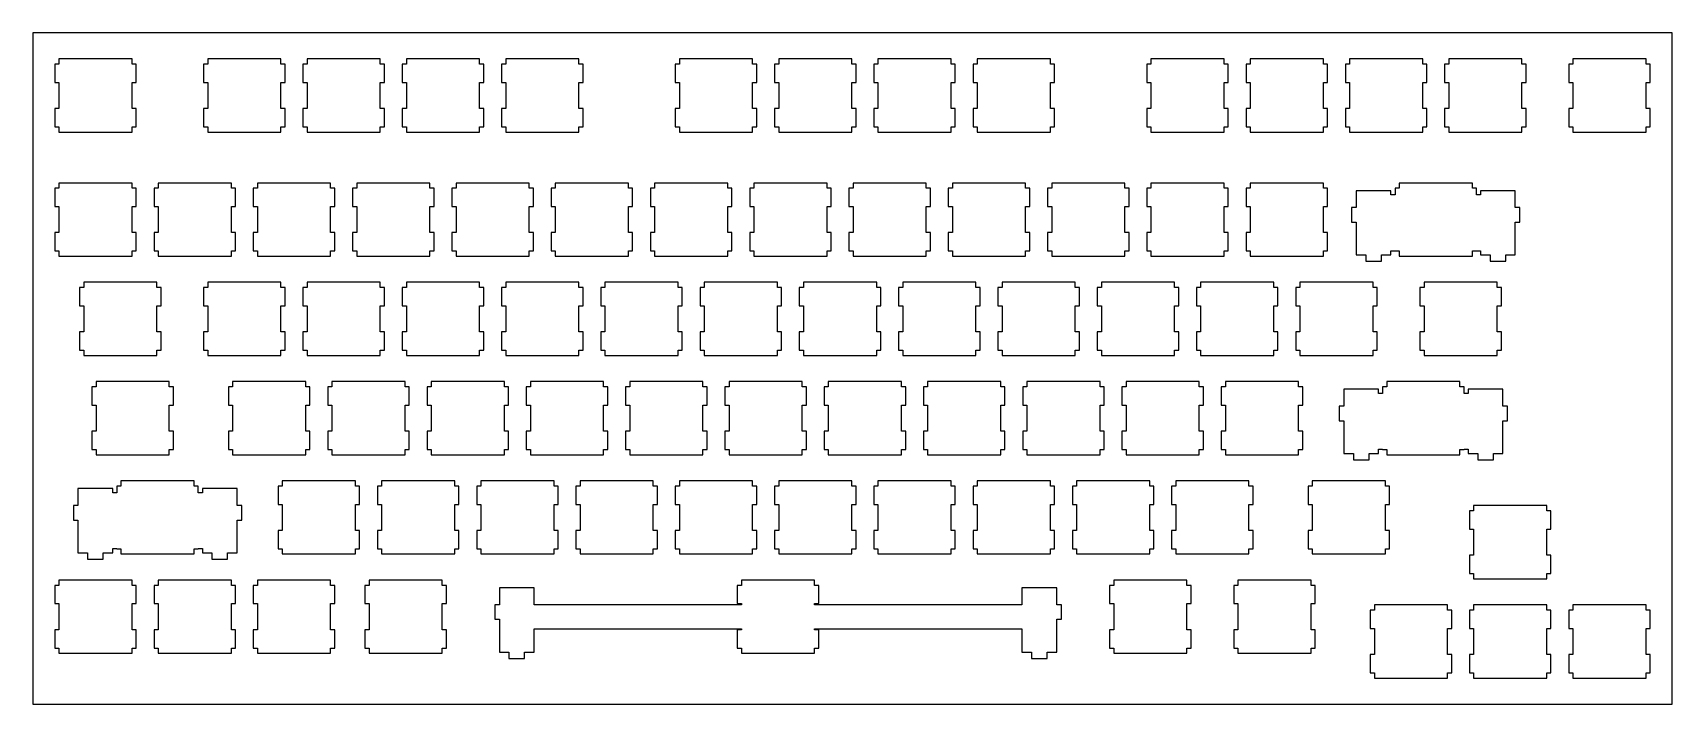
# Model space of a CAD drawing. Header units: millimetres. Extents: x 0 to 314, y 0 to 128.
import ezdxf

# ---------------------------------------------------------------- set-up
doc = ezdxf.new("R2010")
doc.units = ezdxf.units.MM
doc.layers.add('Layer1', color=7, linetype='CONTINUOUS')

msp = doc.modelspace()

# ---------------------------------------------------------------- linework, layer by layer
at = {"layer": 'Layer1'}
for points in [[(0, 0), (313.75, 0), (313.75, 128.5), (0, 128.5), (0, 0)], [(19, 110.5), (19.8, 110.5), (19.8, 114), (19, 114), (19, 119), (19.8, 119), (19.8, 122.5), (19, 122.5), (19, 123.5), (5, 123.5), (5, 122.5), (4.2, 122.5), (4.2, 119), (5, 119), (5, 114), (4.2, 114), (4.2, 110.5), (5, 110.5), (5, 109.5), (19, 109.5), (19, 110.5)], [(47.5, 110.5), (48.3, 110.5), (48.3, 114), (47.5, 114), (47.5, 119), (48.3, 119), (48.3, 122.5), (47.5, 122.5), (47.5, 123.5), (33.5, 123.5), (33.5, 122.5), (32.7, 122.5), (32.7, 119), (33.5, 119), (33.5, 114), (32.7, 114), (32.7, 110.5), (33.5, 110.5), (33.5, 109.5), (47.5, 109.5), (47.5, 110.5)], [(66.5, 110.5), (67.3, 110.5), (67.3, 114), (66.5, 114), (66.5, 119), (67.3, 119), (67.3, 122.5), (66.5, 122.5), (66.5, 123.5), (52.5, 123.5), (52.5, 122.5), (51.7, 122.5), (51.7, 119), (52.5, 119), (52.5, 114), (51.7, 114), (51.7, 110.5), (52.5, 110.5), (52.5, 109.5), (66.5, 109.5), (66.5, 110.5)], [(85.5, 110.5), (86.3, 110.5), (86.3, 114), (85.5, 114), (85.5, 119), (86.3, 119), (86.3, 122.5), (85.5, 122.5), (85.5, 123.5), (71.5, 123.5), (71.5, 122.5), (70.7, 122.5), (70.7, 119), (71.5, 119), (71.5, 114), (70.7, 114), (70.7, 110.5), (71.5, 110.5), (71.5, 109.5), (85.5, 109.5), (85.5, 110.5)], [(104.5, 110.5), (105.3, 110.5), (105.3, 114), (104.5, 114), (104.5, 119), (105.3, 119), (105.3, 122.5), (104.5, 122.5), (104.5, 123.5), (90.5, 123.5), (90.5, 122.5), (89.7, 122.5), (89.7, 119), (90.5, 119), (90.5, 114), (89.7, 114), (89.7, 110.5), (90.5, 110.5), (90.5, 109.5), (104.5, 109.5), (104.5, 110.5)], [(137.75, 110.5), (138.55, 110.5), (138.55, 114), (137.75, 114), (137.75, 119), (138.55, 119), (138.55, 122.5), (137.75, 122.5), (137.75, 123.5), (123.75, 123.5), (123.75, 122.5), (122.95, 122.5), (122.95, 119), (123.75, 119), (123.75, 114), (122.95, 114), (122.95, 110.5), (123.75, 110.5), (123.75, 109.5), (137.75, 109.5), (137.75, 110.5)], [(156.75, 110.5), (157.55, 110.5), (157.55, 114), (156.75, 114), (156.75, 119), (157.55, 119), (157.55, 122.5), (156.75, 122.5), (156.75, 123.5), (142.75, 123.5), (142.75, 122.5), (141.95, 122.5), (141.95, 119), (142.75, 119), (142.75, 114), (141.95, 114), (141.95, 110.5), (142.75, 110.5), (142.75, 109.5), (156.75, 109.5), (156.75, 110.5)], [(175.75, 110.5), (176.55, 110.5), (176.55, 114), (175.75, 114), (175.75, 119), (176.55, 119), (176.55, 122.5), (175.75, 122.5), (175.75, 123.5), (161.75, 123.5), (161.75, 122.5), (160.95, 122.5), (160.95, 119), (161.75, 119), (161.75, 114), (160.95, 114), (160.95, 110.5), (161.75, 110.5), (161.75, 109.5), (175.75, 109.5), (175.75, 110.5)], [(194.75, 110.5), (195.55, 110.5), (195.55, 114), (194.75, 114), (194.75, 119), (195.55, 119), (195.55, 122.5), (194.75, 122.5), (194.75, 123.5), (180.75, 123.5), (180.75, 122.5), (179.95, 122.5), (179.95, 119), (180.75, 119), (180.75, 114), (179.95, 114), (179.95, 110.5), (180.75, 110.5), (180.75, 109.5), (194.75, 109.5), (194.75, 110.5)], [(228, 110.5), (228.8, 110.5), (228.8, 114), (228, 114), (228, 119), (228.8, 119), (228.8, 122.5), (228, 122.5), (228, 123.5), (214, 123.5), (214, 122.5), (213.2, 122.5), (213.2, 119), (214, 119), (214, 114), (213.2, 114), (213.2, 110.5), (214, 110.5), (214, 109.5), (228, 109.5), (228, 110.5)], [(247, 110.5), (247.8, 110.5), (247.8, 114), (247, 114), (247, 119), (247.8, 119), (247.8, 122.5), (247, 122.5), (247, 123.5), (233, 123.5), (233, 122.5), (232.2, 122.5), (232.2, 119), (233, 119), (233, 114), (232.2, 114), (232.2, 110.5), (233, 110.5), (233, 109.5), (247, 109.5), (247, 110.5)], [(266, 110.5), (266.8, 110.5), (266.8, 114), (266, 114), (266, 119), (266.8, 119), (266.8, 122.5), (266, 122.5), (266, 123.5), (252, 123.5), (252, 122.5), (251.2, 122.5), (251.2, 119), (252, 119), (252, 114), (251.2, 114), (251.2, 110.5), (252, 110.5), (252, 109.5), (266, 109.5), (266, 110.5)], [(285, 110.5), (285.8, 110.5), (285.8, 114), (285, 114), (285, 119), (285.8, 119), (285.8, 122.5), (285, 122.5), (285, 123.5), (271, 123.5), (271, 122.5), (270.2, 122.5), (270.2, 119), (271, 119), (271, 114), (270.2, 114), (270.2, 110.5), (271, 110.5), (271, 109.5), (285, 109.5), (285, 110.5)], [(308.75, 110.5), (309.55, 110.5), (309.55, 114), (308.75, 114), (308.75, 119), (309.55, 119), (309.55, 122.5), (308.75, 122.5), (308.75, 123.5), (294.75, 123.5), (294.75, 122.5), (293.95, 122.5), (293.95, 119), (294.75, 119), (294.75, 114), (293.95, 114), (293.95, 110.5), (294.75, 110.5), (294.75, 109.5), (308.75, 109.5), (308.75, 110.5)], [(19, 86.75), (19.8, 86.75), (19.8, 90.25), (19, 90.25), (19, 95.25), (19.8, 95.25), (19.8, 98.75), (19, 98.75), (19, 99.75), (5, 99.75), (5, 98.75), (4.2, 98.75), (4.2, 95.25), (5, 95.25), (5, 90.25), (4.2, 90.25), (4.2, 86.75), (5, 86.75), (5, 85.75), (19, 85.75), (19, 86.75)], [(38, 86.75), (38.8, 86.75), (38.8, 90.25), (38, 90.25), (38, 95.25), (38.8, 95.25), (38.8, 98.75), (38, 98.75), (38, 99.75), (24, 99.75), (24, 98.75), (23.2, 98.75), (23.2, 95.25), (24, 95.25), (24, 90.25), (23.2, 90.25), (23.2, 86.75), (24, 86.75), (24, 85.75), (38, 85.75), (38, 86.75)], [(57, 86.75), (57.8, 86.75), (57.8, 90.25), (57, 90.25), (57, 95.25), (57.8, 95.25), (57.8, 98.75), (57, 98.75), (57, 99.75), (43, 99.75), (43, 98.75), (42.2, 98.75), (42.2, 95.25), (43, 95.25), (43, 90.25), (42.2, 90.25), (42.2, 86.75), (43, 86.75), (43, 85.75), (57, 85.75), (57, 86.75)], [(76, 86.75), (76.8, 86.75), (76.8, 90.25), (76, 90.25), (76, 95.25), (76.8, 95.25), (76.8, 98.75), (76, 98.75), (76, 99.75), (62, 99.75), (62, 98.75), (61.2, 98.75), (61.2, 95.25), (62, 95.25), (62, 90.25), (61.2, 90.25), (61.2, 86.75), (62, 86.75), (62, 85.75), (76, 85.75), (76, 86.75)], [(95, 86.75), (95.8, 86.75), (95.8, 90.25), (95, 90.25), (95, 95.25), (95.8, 95.25), (95.8, 98.75), (95, 98.75), (95, 99.75), (81, 99.75), (81, 98.75), (80.2, 98.75), (80.2, 95.25), (81, 95.25), (81, 90.25), (80.2, 90.25), (80.2, 86.75), (81, 86.75), (81, 85.75), (95, 85.75), (95, 86.75)], [(114, 86.75), (114.8, 86.75), (114.8, 90.25), (114, 90.25), (114, 95.25), (114.8, 95.25), (114.8, 98.75), (114, 98.75), (114, 99.75), (100, 99.75), (100, 98.75), (99.2, 98.75), (99.2, 95.25), (100, 95.25), (100, 90.25), (99.2, 90.25), (99.2, 86.75), (100, 86.75), (100, 85.75), (114, 85.75), (114, 86.75)], [(133, 86.75), (133.8, 86.75), (133.8, 90.25), (133, 90.25), (133, 95.25), (133.8, 95.25), (133.8, 98.75), (133, 98.75), (133, 99.75), (119, 99.75), (119, 98.75), (118.2, 98.75), (118.2, 95.25), (119, 95.25), (119, 90.25), (118.2, 90.25), (118.2, 86.75), (119, 86.75), (119, 85.75), (133, 85.75), (133, 86.75)], [(152, 86.75), (152.8, 86.75), (152.8, 90.25), (152, 90.25), (152, 95.25), (152.8, 95.25), (152.8, 98.75), (152, 98.75), (152, 99.75), (138, 99.75), (138, 98.75), (137.2, 98.75), (137.2, 95.25), (138, 95.25), (138, 90.25), (137.2, 90.25), (137.2, 86.75), (138, 86.75), (138, 85.75), (152, 85.75), (152, 86.75)], [(171, 86.75), (171.8, 86.75), (171.8, 90.25), (171, 90.25), (171, 95.25), (171.8, 95.25), (171.8, 98.75), (171, 98.75), (171, 99.75), (157, 99.75), (157, 98.75), (156.2, 98.75), (156.2, 95.25), (157, 95.25), (157, 90.25), (156.2, 90.25), (156.2, 86.75), (157, 86.75), (157, 85.75), (171, 85.75), (171, 86.75)], [(190, 86.75), (190.8, 86.75), (190.8, 90.25), (190, 90.25), (190, 95.25), (190.8, 95.25), (190.8, 98.75), (190, 98.75), (190, 99.75), (176, 99.75), (176, 98.75), (175.2, 98.75), (175.2, 95.25), (176, 95.25), (176, 90.25), (175.2, 90.25), (175.2, 86.75), (176, 86.75), (176, 85.75), (190, 85.75), (190, 86.75)], [(209, 86.75), (209.8, 86.75), (209.8, 90.25), (209, 90.25), (209, 95.25), (209.8, 95.25), (209.8, 98.75), (209, 98.75), (209, 99.75), (195, 99.75), (195, 98.75), (194.2, 98.75), (194.2, 95.25), (195, 95.25), (195, 90.25), (194.2, 90.25), (194.2, 86.75), (195, 86.75), (195, 85.75), (209, 85.75), (209, 86.75)], [(228, 86.75), (228.8, 86.75), (228.8, 90.25), (228, 90.25), (228, 95.25), (228.8, 95.25), (228.8, 98.75), (228, 98.75), (228, 99.75), (214, 99.75), (214, 98.75), (213.2, 98.75), (213.2, 95.25), (214, 95.25), (214, 90.25), (213.2, 90.25), (213.2, 86.75), (214, 86.75), (214, 85.75), (228, 85.75), (228, 86.75)], [(247, 86.75), (247.8, 86.75), (247.8, 90.25), (247, 90.25), (247, 95.25), (247.8, 95.25), (247.8, 98.75), (247, 98.75), (247, 99.75), (233, 99.75), (233, 98.75), (232.2, 98.75), (232.2, 95.25), (233, 95.25), (233, 90.25), (232.2, 90.25), (232.2, 86.75), (233, 86.75), (233, 85.75), (247, 85.75), (247, 86.75)], [(258.1, 85.98), (259.925, 85.98), (259.925, 86.78), (260.7, 86.78), (260.7, 86.75), (261.5, 86.75), (261.5, 85.75), (275.5, 85.75), (275.5, 86.75), (276.3, 86.75), (276.3, 86.78), (277.075, 86.78), (277.075, 85.98), (278.9, 85.98), (278.9, 84.78), (281.9, 84.78), (281.9, 85.98), (283.725, 85.98), (283.725, 92.25), (284.6, 92.25), (284.6, 95.05), (283.725, 95.05), (283.725, 98.28), (277.075, 98.28), (277.075, 97.48), (276.3, 97.48), (276.3, 98.75), (275.5, 98.75), (275.5, 99.75), (261.5, 99.75), (261.5, 98.75), (260.7, 98.75), (260.7, 97.48), (259.925, 97.48), (259.925, 98.28), (253.275, 98.28), (253.275, 95.05), (252.4, 95.05), (252.4, 92.25), (253.275, 92.25), (253.275, 85.98), (255.1, 85.98), (255.1, 84.78), (258.1, 84.78), (258.1, 85.98)], [(23.75, 67.75), (24.55, 67.75), (24.55, 71.25), (23.75, 71.25), (23.75, 76.25), (24.55, 76.25), (24.55, 79.75), (23.75, 79.75), (23.75, 80.75), (9.75, 80.75), (9.75, 79.75), (8.95, 79.75), (8.95, 76.25), (9.75, 76.25), (9.75, 71.25), (8.95, 71.25), (8.95, 67.75), (9.75, 67.75), (9.75, 66.75), (23.75, 66.75), (23.75, 67.75)], [(47.5, 67.75), (48.3, 67.75), (48.3, 71.25), (47.5, 71.25), (47.5, 76.25), (48.3, 76.25), (48.3, 79.75), (47.5, 79.75), (47.5, 80.75), (33.5, 80.75), (33.5, 79.75), (32.7, 79.75), (32.7, 76.25), (33.5, 76.25), (33.5, 71.25), (32.7, 71.25), (32.7, 67.75), (33.5, 67.75), (33.5, 66.75), (47.5, 66.75), (47.5, 67.75)], [(66.5, 67.75), (67.3, 67.75), (67.3, 71.25), (66.5, 71.25), (66.5, 76.25), (67.3, 76.25), (67.3, 79.75), (66.5, 79.75), (66.5, 80.75), (52.5, 80.75), (52.5, 79.75), (51.7, 79.75), (51.7, 76.25), (52.5, 76.25), (52.5, 71.25), (51.7, 71.25), (51.7, 67.75), (52.5, 67.75), (52.5, 66.75), (66.5, 66.75), (66.5, 67.75)], [(85.5, 67.75), (86.3, 67.75), (86.3, 71.25), (85.5, 71.25), (85.5, 76.25), (86.3, 76.25), (86.3, 79.75), (85.5, 79.75), (85.5, 80.75), (71.5, 80.75), (71.5, 79.75), (70.7, 79.75), (70.7, 76.25), (71.5, 76.25), (71.5, 71.25), (70.7, 71.25), (70.7, 67.75), (71.5, 67.75), (71.5, 66.75), (85.5, 66.75), (85.5, 67.75)], [(104.5, 67.75), (105.3, 67.75), (105.3, 71.25), (104.5, 71.25), (104.5, 76.25), (105.3, 76.25), (105.3, 79.75), (104.5, 79.75), (104.5, 80.75), (90.5, 80.75), (90.5, 79.75), (89.7, 79.75), (89.7, 76.25), (90.5, 76.25), (90.5, 71.25), (89.7, 71.25), (89.7, 67.75), (90.5, 67.75), (90.5, 66.75), (104.5, 66.75), (104.5, 67.75)], [(123.5, 67.75), (124.3, 67.75), (124.3, 71.25), (123.5, 71.25), (123.5, 76.25), (124.3, 76.25), (124.3, 79.75), (123.5, 79.75), (123.5, 80.75), (109.5, 80.75), (109.5, 79.75), (108.7, 79.75), (108.7, 76.25), (109.5, 76.25), (109.5, 71.25), (108.7, 71.25), (108.7, 67.75), (109.5, 67.75), (109.5, 66.75), (123.5, 66.75), (123.5, 67.75)], [(142.5, 67.75), (143.3, 67.75), (143.3, 71.25), (142.5, 71.25), (142.5, 76.25), (143.3, 76.25), (143.3, 79.75), (142.5, 79.75), (142.5, 80.75), (128.5, 80.75), (128.5, 79.75), (127.7, 79.75), (127.7, 76.25), (128.5, 76.25), (128.5, 71.25), (127.7, 71.25), (127.7, 67.75), (128.5, 67.75), (128.5, 66.75), (142.5, 66.75), (142.5, 67.75)], [(161.5, 67.75), (162.3, 67.75), (162.3, 71.25), (161.5, 71.25), (161.5, 76.25), (162.3, 76.25), (162.3, 79.75), (161.5, 79.75), (161.5, 80.75), (147.5, 80.75), (147.5, 79.75), (146.7, 79.75), (146.7, 76.25), (147.5, 76.25), (147.5, 71.25), (146.7, 71.25), (146.7, 67.75), (147.5, 67.75), (147.5, 66.75), (161.5, 66.75), (161.5, 67.75)], [(180.5, 67.75), (181.3, 67.75), (181.3, 71.25), (180.5, 71.25), (180.5, 76.25), (181.3, 76.25), (181.3, 79.75), (180.5, 79.75), (180.5, 80.75), (166.5, 80.75), (166.5, 79.75), (165.7, 79.75), (165.7, 76.25), (166.5, 76.25), (166.5, 71.25), (165.7, 71.25), (165.7, 67.75), (166.5, 67.75), (166.5, 66.75), (180.5, 66.75), (180.5, 67.75)], [(199.5, 67.75), (200.3, 67.75), (200.3, 71.25), (199.5, 71.25), (199.5, 76.25), (200.3, 76.25), (200.3, 79.75), (199.5, 79.75), (199.5, 80.75), (185.5, 80.75), (185.5, 79.75), (184.7, 79.75), (184.7, 76.25), (185.5, 76.25), (185.5, 71.25), (184.7, 71.25), (184.7, 67.75), (185.5, 67.75), (185.5, 66.75), (199.5, 66.75), (199.5, 67.75)], [(218.5, 67.75), (219.3, 67.75), (219.3, 71.25), (218.5, 71.25), (218.5, 76.25), (219.3, 76.25), (219.3, 79.75), (218.5, 79.75), (218.5, 80.75), (204.5, 80.75), (204.5, 79.75), (203.7, 79.75), (203.7, 76.25), (204.5, 76.25), (204.5, 71.25), (203.7, 71.25), (203.7, 67.75), (204.5, 67.75), (204.5, 66.75), (218.5, 66.75), (218.5, 67.75)], [(237.5, 67.75), (238.3, 67.75), (238.3, 71.25), (237.5, 71.25), (237.5, 76.25), (238.3, 76.25), (238.3, 79.75), (237.5, 79.75), (237.5, 80.75), (223.5, 80.75), (223.5, 79.75), (222.7, 79.75), (222.7, 76.25), (223.5, 76.25), (223.5, 71.25), (222.7, 71.25), (222.7, 67.75), (223.5, 67.75), (223.5, 66.75), (237.5, 66.75), (237.5, 67.75)], [(256.5, 67.75), (257.3, 67.75), (257.3, 71.25), (256.5, 71.25), (256.5, 76.25), (257.3, 76.25), (257.3, 79.75), (256.5, 79.75), (256.5, 80.75), (242.5, 80.75), (242.5, 79.75), (241.7, 79.75), (241.7, 76.25), (242.5, 76.25), (242.5, 71.25), (241.7, 71.25), (241.7, 67.75), (242.5, 67.75), (242.5, 66.75), (256.5, 66.75), (256.5, 67.75)], [(280.25, 67.75), (281.05, 67.75), (281.05, 71.25), (280.25, 71.25), (280.25, 76.25), (281.05, 76.25), (281.05, 79.75), (280.25, 79.75), (280.25, 80.75), (266.25, 80.75), (266.25, 79.75), (265.45, 79.75), (265.45, 76.25), (266.25, 76.25), (266.25, 71.25), (265.45, 71.25), (265.45, 67.75), (266.25, 67.75), (266.25, 66.75), (280.25, 66.75), (280.25, 67.75)], [(26.125, 48.75), (26.925, 48.75), (26.925, 52.25), (26.125, 52.25), (26.125, 57.25), (26.925, 57.25), (26.925, 60.75), (26.125, 60.75), (26.125, 61.75), (12.125, 61.75), (12.125, 60.75), (11.325, 60.75), (11.325, 57.25), (12.125, 57.25), (12.125, 52.25), (11.325, 52.25), (11.325, 48.75), (12.125, 48.75), (12.125, 47.75), (26.125, 47.75), (26.125, 48.75)], [(52.25, 48.75), (53.05, 48.75), (53.05, 52.25), (52.25, 52.25), (52.25, 57.25), (53.05, 57.25), (53.05, 60.75), (52.25, 60.75), (52.25, 61.75), (38.25, 61.75), (38.25, 60.75), (37.45, 60.75), (37.45, 57.25), (38.25, 57.25), (38.25, 52.25), (37.45, 52.25), (37.45, 48.75), (38.25, 48.75), (38.25, 47.75), (52.25, 47.75), (52.25, 48.75)], [(71.25, 48.75), (72.05, 48.75), (72.05, 52.25), (71.25, 52.25), (71.25, 57.25), (72.05, 57.25), (72.05, 60.75), (71.25, 60.75), (71.25, 61.75), (57.25, 61.75), (57.25, 60.75), (56.45, 60.75), (56.45, 57.25), (57.25, 57.25), (57.25, 52.25), (56.45, 52.25), (56.45, 48.75), (57.25, 48.75), (57.25, 47.75), (71.25, 47.75), (71.25, 48.75)], [(90.25, 48.75), (91.05, 48.75), (91.05, 52.25), (90.25, 52.25), (90.25, 57.25), (91.05, 57.25), (91.05, 60.75), (90.25, 60.75), (90.25, 61.75), (76.25, 61.75), (76.25, 60.75), (75.45, 60.75), (75.45, 57.25), (76.25, 57.25), (76.25, 52.25), (75.45, 52.25), (75.45, 48.75), (76.25, 48.75), (76.25, 47.75), (90.25, 47.75), (90.25, 48.75)], [(109.25, 48.75), (110.05, 48.75), (110.05, 52.25), (109.25, 52.25), (109.25, 57.25), (110.05, 57.25), (110.05, 60.75), (109.25, 60.75), (109.25, 61.75), (95.25, 61.75), (95.25, 60.75), (94.45, 60.75), (94.45, 57.25), (95.25, 57.25), (95.25, 52.25), (94.45, 52.25), (94.45, 48.75), (95.25, 48.75), (95.25, 47.75), (109.25, 47.75), (109.25, 48.75)], [(128.25, 48.75), (129.05, 48.75), (129.05, 52.25), (128.25, 52.25), (128.25, 57.25), (129.05, 57.25), (129.05, 60.75), (128.25, 60.75), (128.25, 61.75), (114.25, 61.75), (114.25, 60.75), (113.45, 60.75), (113.45, 57.25), (114.25, 57.25), (114.25, 52.25), (113.45, 52.25), (113.45, 48.75), (114.25, 48.75), (114.25, 47.75), (128.25, 47.75), (128.25, 48.75)], [(147.25, 48.75), (148.05, 48.75), (148.05, 52.25), (147.25, 52.25), (147.25, 57.25), (148.05, 57.25), (148.05, 60.75), (147.25, 60.75), (147.25, 61.75), (133.25, 61.75), (133.25, 60.75), (132.45, 60.75), (132.45, 57.25), (133.25, 57.25), (133.25, 52.25), (132.45, 52.25), (132.45, 48.75), (133.25, 48.75), (133.25, 47.75), (147.25, 47.75), (147.25, 48.75)], [(166.25, 48.75), (167.05, 48.75), (167.05, 52.25), (166.25, 52.25), (166.25, 57.25), (167.05, 57.25), (167.05, 60.75), (166.25, 60.75), (166.25, 61.75), (152.25, 61.75), (152.25, 60.75), (151.45, 60.75), (151.45, 57.25), (152.25, 57.25), (152.25, 52.25), (151.45, 52.25), (151.45, 48.75), (152.25, 48.75), (152.25, 47.75), (166.25, 47.75), (166.25, 48.75)], [(185.25, 48.75), (186.05, 48.75), (186.05, 52.25), (185.25, 52.25), (185.25, 57.25), (186.05, 57.25), (186.05, 60.75), (185.25, 60.75), (185.25, 61.75), (171.25, 61.75), (171.25, 60.75), (170.45, 60.75), (170.45, 57.25), (171.25, 57.25), (171.25, 52.25), (170.45, 52.25), (170.45, 48.75), (171.25, 48.75), (171.25, 47.75), (185.25, 47.75), (185.25, 48.75)], [(204.25, 48.75), (205.05, 48.75), (205.05, 52.25), (204.25, 52.25), (204.25, 57.25), (205.05, 57.25), (205.05, 60.75), (204.25, 60.75), (204.25, 61.75), (190.25, 61.75), (190.25, 60.75), (189.45, 60.75), (189.45, 57.25), (190.25, 57.25), (190.25, 52.25), (189.45, 52.25), (189.45, 48.75), (190.25, 48.75), (190.25, 47.75), (204.25, 47.75), (204.25, 48.75)], [(223.25, 48.75), (224.05, 48.75), (224.05, 52.25), (223.25, 52.25), (223.25, 57.25), (224.05, 57.25), (224.05, 60.75), (223.25, 60.75), (223.25, 61.75), (209.25, 61.75), (209.25, 60.75), (208.45, 60.75), (208.45, 57.25), (209.25, 57.25), (209.25, 52.25), (208.45, 52.25), (208.45, 48.75), (209.25, 48.75), (209.25, 47.75), (223.25, 47.75), (223.25, 48.75)], [(242.25, 48.75), (243.05, 48.75), (243.05, 52.25), (242.25, 52.25), (242.25, 57.25), (243.05, 57.25), (243.05, 60.75), (242.25, 60.75), (242.25, 61.75), (228.25, 61.75), (228.25, 60.75), (227.45, 60.75), (227.45, 57.25), (228.25, 57.25), (228.25, 52.25), (227.45, 52.25), (227.45, 48.75), (228.25, 48.75), (228.25, 47.75), (242.25, 47.75), (242.25, 48.75)], [(255.725, 47.98), (257.55, 47.98), (257.55, 48.78), (258.325, 48.78), (258.325, 48.75), (259.125, 48.75), (259.125, 47.75), (273.125, 47.75), (273.125, 48.75), (273.925, 48.75), (273.925, 48.78), (274.7, 48.78), (274.7, 47.98), (276.525, 47.98), (276.525, 46.78), (279.525, 46.78), (279.525, 47.98), (281.35, 47.98), (281.35, 54.25), (282.225, 54.25), (282.225, 57.05), (281.35, 57.05), (281.35, 60.28), (274.7, 60.28), (274.7, 59.48), (273.925, 59.48), (273.925, 60.75), (273.125, 60.75), (273.125, 61.75), (259.125, 61.75), (259.125, 60.75), (258.325, 60.75), (258.325, 59.48), (257.55, 59.48), (257.55, 60.28), (250.9, 60.28), (250.9, 57.05), (250.025, 57.05), (250.025, 54.25), (250.9, 54.25), (250.9, 47.98), (252.725, 47.98), (252.725, 46.78), (255.725, 46.78), (255.725, 47.98)], [(13.475, 28.98), (15.3, 28.98), (15.3, 29.78), (16.075, 29.78), (16.075, 29.75), (16.875, 29.75), (16.875, 28.75), (30.875, 28.75), (30.875, 29.75), (31.675, 29.75), (31.675, 29.78), (32.45, 29.78), (32.45, 28.98), (34.275, 28.98), (34.275, 27.78), (37.275, 27.78), (37.275, 28.98), (39.1, 28.98), (39.1, 35.25), (39.975, 35.25), (39.975, 38.05), (39.1, 38.05), (39.1, 41.28), (32.45, 41.28), (32.45, 40.48), (31.675, 40.48), (31.675, 41.75), (30.875, 41.75), (30.875, 42.75), (16.875, 42.75), (16.875, 41.75), (16.075, 41.75), (16.075, 40.48), (15.3, 40.48), (15.3, 41.28), (8.65, 41.28), (8.65, 38.05), (7.775, 38.05), (7.775, 35.25), (8.65, 35.25), (8.65, 28.98), (10.475, 28.98), (10.475, 27.78), (13.475, 27.78), (13.475, 28.98)], [(61.75, 29.75), (62.55, 29.75), (62.55, 33.25), (61.75, 33.25), (61.75, 38.25), (62.55, 38.25), (62.55, 41.75), (61.75, 41.75), (61.75, 42.75), (47.75, 42.75), (47.75, 41.75), (46.95, 41.75), (46.95, 38.25), (47.75, 38.25), (47.75, 33.25), (46.95, 33.25), (46.95, 29.75), (47.75, 29.75), (47.75, 28.75), (61.75, 28.75), (61.75, 29.75)], [(80.75, 29.75), (81.55, 29.75), (81.55, 33.25), (80.75, 33.25), (80.75, 38.25), (81.55, 38.25), (81.55, 41.75), (80.75, 41.75), (80.75, 42.75), (66.75, 42.75), (66.75, 41.75), (65.95, 41.75), (65.95, 38.25), (66.75, 38.25), (66.75, 33.25), (65.95, 33.25), (65.95, 29.75), (66.75, 29.75), (66.75, 28.75), (80.75, 28.75), (80.75, 29.75)], [(99.75, 29.75), (100.55, 29.75), (100.55, 33.25), (99.75, 33.25), (99.75, 38.25), (100.55, 38.25), (100.55, 41.75), (99.75, 41.75), (99.75, 42.75), (85.75, 42.75), (85.75, 41.75), (84.95, 41.75), (84.95, 38.25), (85.75, 38.25), (85.75, 33.25), (84.95, 33.25), (84.95, 29.75), (85.75, 29.75), (85.75, 28.75), (99.75, 28.75), (99.75, 29.75)], [(118.75, 29.75), (119.55, 29.75), (119.55, 33.25), (118.75, 33.25), (118.75, 38.25), (119.55, 38.25), (119.55, 41.75), (118.75, 41.75), (118.75, 42.75), (104.75, 42.75), (104.75, 41.75), (103.95, 41.75), (103.95, 38.25), (104.75, 38.25), (104.75, 33.25), (103.95, 33.25), (103.95, 29.75), (104.75, 29.75), (104.75, 28.75), (118.75, 28.75), (118.75, 29.75)], [(137.75, 29.75), (138.55, 29.75), (138.55, 33.25), (137.75, 33.25), (137.75, 38.25), (138.55, 38.25), (138.55, 41.75), (137.75, 41.75), (137.75, 42.75), (123.75, 42.75), (123.75, 41.75), (122.95, 41.75), (122.95, 38.25), (123.75, 38.25), (123.75, 33.25), (122.95, 33.25), (122.95, 29.75), (123.75, 29.75), (123.75, 28.75), (137.75, 28.75), (137.75, 29.75)], [(156.75, 29.75), (157.55, 29.75), (157.55, 33.25), (156.75, 33.25), (156.75, 38.25), (157.55, 38.25), (157.55, 41.75), (156.75, 41.75), (156.75, 42.75), (142.75, 42.75), (142.75, 41.75), (141.95, 41.75), (141.95, 38.25), (142.75, 38.25), (142.75, 33.25), (141.95, 33.25), (141.95, 29.75), (142.75, 29.75), (142.75, 28.75), (156.75, 28.75), (156.75, 29.75)], [(175.75, 29.75), (176.55, 29.75), (176.55, 33.25), (175.75, 33.25), (175.75, 38.25), (176.55, 38.25), (176.55, 41.75), (175.75, 41.75), (175.75, 42.75), (161.75, 42.75), (161.75, 41.75), (160.95, 41.75), (160.95, 38.25), (161.75, 38.25), (161.75, 33.25), (160.95, 33.25), (160.95, 29.75), (161.75, 29.75), (161.75, 28.75), (175.75, 28.75), (175.75, 29.75)], [(194.75, 29.75), (195.55, 29.75), (195.55, 33.25), (194.75, 33.25), (194.75, 38.25), (195.55, 38.25), (195.55, 41.75), (194.75, 41.75), (194.75, 42.75), (180.75, 42.75), (180.75, 41.75), (179.95, 41.75), (179.95, 38.25), (180.75, 38.25), (180.75, 33.25), (179.95, 33.25), (179.95, 29.75), (180.75, 29.75), (180.75, 28.75), (194.75, 28.75), (194.75, 29.75)], [(213.75, 29.75), (214.55, 29.75), (214.55, 33.25), (213.75, 33.25), (213.75, 38.25), (214.55, 38.25), (214.55, 41.75), (213.75, 41.75), (213.75, 42.75), (199.75, 42.75), (199.75, 41.75), (198.95, 41.75), (198.95, 38.25), (199.75, 38.25), (199.75, 33.25), (198.95, 33.25), (198.95, 29.75), (199.75, 29.75), (199.75, 28.75), (213.75, 28.75), (213.75, 29.75)], [(232.75, 29.75), (233.55, 29.75), (233.55, 33.25), (232.75, 33.25), (232.75, 38.25), (233.55, 38.25), (233.55, 41.75), (232.75, 41.75), (232.75, 42.75), (218.75, 42.75), (218.75, 41.75), (217.95, 41.75), (217.95, 38.25), (218.75, 38.25), (218.75, 33.25), (217.95, 33.25), (217.95, 29.75), (218.75, 29.75), (218.75, 28.75), (232.75, 28.75), (232.75, 29.75)], [(258.875, 29.75), (259.675, 29.75), (259.675, 33.25), (258.875, 33.25), (258.875, 38.25), (259.675, 38.25), (259.675, 41.75), (258.875, 41.75), (258.875, 42.75), (244.875, 42.75), (244.875, 41.75), (244.075, 41.75), (244.075, 38.25), (244.875, 38.25), (244.875, 33.25), (244.075, 33.25), (244.075, 29.75), (244.875, 29.75), (244.875, 28.75), (258.875, 28.75), (258.875, 29.75)], [(289.75, 25), (290.55, 25), (290.55, 28.5), (289.75, 28.5), (289.75, 33.5), (290.55, 33.5), (290.55, 37), (289.75, 37), (289.75, 38), (275.75, 38), (275.75, 37), (274.95, 37), (274.95, 33.5), (275.75, 33.5), (275.75, 28.5), (274.95, 28.5), (274.95, 25), (275.75, 25), (275.75, 24), (289.75, 24), (289.75, 25)], [(19, 10.75), (19.8, 10.75), (19.8, 14.25), (19, 14.25), (19, 19.25), (19.8, 19.25), (19.8, 22.75), (19, 22.75), (19, 23.75), (5, 23.75), (5, 22.75), (4.2, 22.75), (4.2, 19.25), (5, 19.25), (5, 14.25), (4.2, 14.25), (4.2, 10.75), (5, 10.75), (5, 9.75), (19, 9.75), (19, 10.75)], [(38, 10.75), (38.8, 10.75), (38.8, 14.25), (38, 14.25), (38, 19.25), (38.8, 19.25), (38.8, 22.75), (38, 22.75), (38, 23.75), (24, 23.75), (24, 22.75), (23.2, 22.75), (23.2, 19.25), (24, 19.25), (24, 14.25), (23.2, 14.25), (23.2, 10.75), (24, 10.75), (24, 9.75), (38, 9.75), (38, 10.75)], [(57, 10.75), (57.8, 10.75), (57.8, 14.25), (57, 14.25), (57, 19.25), (57.8, 19.25), (57.8, 22.75), (57, 22.75), (57, 23.75), (43, 23.75), (43, 22.75), (42.2, 22.75), (42.2, 19.25), (43, 19.25), (43, 14.25), (42.2, 14.25), (42.2, 10.75), (43, 10.75), (43, 9.75), (57, 9.75), (57, 10.75)], [(78.375, 10.75), (79.175, 10.75), (79.175, 14.25), (78.375, 14.25), (78.375, 19.25), (79.175, 19.25), (79.175, 22.75), (78.375, 22.75), (78.375, 23.75), (64.375, 23.75), (64.375, 22.75), (63.575, 22.75), (63.575, 19.25), (64.375, 19.25), (64.375, 14.25), (63.575, 14.25), (63.575, 10.75), (64.375, 10.75), (64.375, 9.75), (78.375, 9.75), (78.375, 10.75)], [(94.125, 9.98), (95.95, 9.98), (95.95, 14.45), (135.625, 14.45), (135.625, 14.25), (134.825, 14.25), (134.825, 10.75), (135.625, 10.75), (135.625, 9.75), (149.625, 9.75), (149.625, 10.75), (150.425, 10.75), (150.425, 14.25), (149.625, 14.25), (149.625, 14.45), (189.3, 14.45), (189.3, 9.98), (191.125, 9.98), (191.125, 8.78), (194.125, 8.78), (194.125, 9.98), (195.95, 9.98), (195.95, 16.25), (196.85, 16.25), (196.85, 19.05), (195.95, 19.05), (195.95, 22.28), (189.3, 22.28), (189.3, 19.05), (149.625, 19.05), (149.625, 19.25), (150.425, 19.25), (150.425, 22.75), (149.625, 22.75), (149.625, 23.75), (135.625, 23.75), (135.625, 22.75), (134.825, 22.75), (134.825, 19.25), (135.625, 19.25), (135.625, 19.05), (95.95, 19.05), (95.95, 22.28), (89.3, 22.28), (89.3, 19.05), (88.4, 19.05), (88.4, 16.25), (89.3, 16.25), (89.3, 9.98), (91.125, 9.98), (91.125, 8.78), (94.125, 8.78), (94.125, 9.98)], [(220.875, 10.75), (221.675, 10.75), (221.675, 14.25), (220.875, 14.25), (220.875, 19.25), (221.675, 19.25), (221.675, 22.75), (220.875, 22.75), (220.875, 23.75), (206.875, 23.75), (206.875, 22.75), (206.075, 22.75), (206.075, 19.25), (206.875, 19.25), (206.875, 14.25), (206.075, 14.25), (206.075, 10.75), (206.875, 10.75), (206.875, 9.75), (220.875, 9.75), (220.875, 10.75)], [(244.625, 10.75), (245.425, 10.75), (245.425, 14.25), (244.625, 14.25), (244.625, 19.25), (245.425, 19.25), (245.425, 22.75), (244.625, 22.75), (244.625, 23.75), (230.625, 23.75), (230.625, 22.75), (229.825, 22.75), (229.825, 19.25), (230.625, 19.25), (230.625, 14.25), (229.825, 14.25), (229.825, 10.75), (230.625, 10.75), (230.625, 9.75), (244.625, 9.75), (244.625, 10.75)], [(270.75, 6), (271.55, 6), (271.55, 9.5), (270.75, 9.5), (270.75, 14.5), (271.55, 14.5), (271.55, 18), (270.75, 18), (270.75, 19), (256.75, 19), (256.75, 18), (255.95, 18), (255.95, 14.5), (256.75, 14.5), (256.75, 9.5), (255.95, 9.5), (255.95, 6), (256.75, 6), (256.75, 5), (270.75, 5), (270.75, 6)], [(289.75, 6), (290.55, 6), (290.55, 9.5), (289.75, 9.5), (289.75, 14.5), (290.55, 14.5), (290.55, 18), (289.75, 18), (289.75, 19), (275.75, 19), (275.75, 18), (274.95, 18), (274.95, 14.5), (275.75, 14.5), (275.75, 9.5), (274.95, 9.5), (274.95, 6), (275.75, 6), (275.75, 5), (289.75, 5), (289.75, 6)], [(308.75, 6), (309.55, 6), (309.55, 9.5), (308.75, 9.5), (308.75, 14.5), (309.55, 14.5), (309.55, 18), (308.75, 18), (308.75, 19), (294.75, 19), (294.75, 18), (293.95, 18), (293.95, 14.5), (294.75, 14.5), (294.75, 9.5), (293.95, 9.5), (293.95, 6), (294.75, 6), (294.75, 5), (308.75, 5), (308.75, 6)]]:
    msp.add_lwpolyline(points, close=True, dxfattribs=at)

doc.saveas('drawing.dxf')
